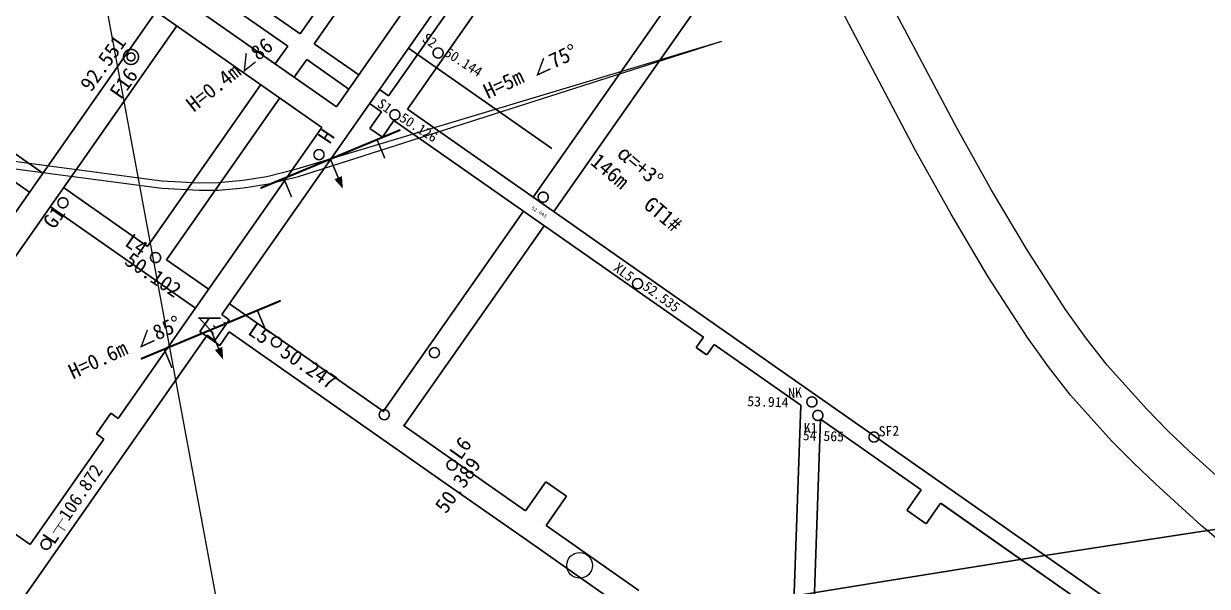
# Model space of a CAD drawing. Header units: inches. Extents: x 36473197 to 36486087, y 3899343 to 3911260.
# Drawn here: x 36482069.8 to 36482304.2, y 3903206.7 to 3903318.2 of the extents above; entities that cross this region are included whole.
import ezdxf

# ---------------------------------------------------------------- set-up
doc = ezdxf.new("R2010")
doc.units = ezdxf.units.IN
doc.header["$MEASUREMENT"] = 0
doc.linetypes.add('虚线', pattern=[0.0045, 0.00175, -0.001, 0.00175])
doc.layers.get('0').update_dxf_attribs({"lineweight": 0})
doc.layers.get('Defpoints').update_dxf_attribs({"lineweight": 0})
for name, color, linetype, lineweight in [('4煤底板等值线', 7, 'Continuous', 0), ('公路', 7, 'Continuous', 0), ('四盘区辅运巷', 7, 'Continuous', 0), ('导线点', 7, 'Continuous', 0), ('采空区', 7, 'Continuous', 0)]:
    doc.layers.add(name, color=color, linetype=linetype, lineweight=lineweight)
for name, color, linetype, lineweight, true_color in [('保护煤柱', 7, 'Continuous', 0, 0xff0042), ('巷道1', 7, 'Continuous', 0, 0x2d2d2d), ('断层上盘', 1, 'Continuous', 0, 0xff0000), ('断层下盘', 1, 'Continuous', 0, 0xff0000)]:
    doc.layers.add(name, color=color, linetype=linetype, lineweight=lineweight, true_color=true_color)
doc.styles.add('仿宋', font='simfang.ttf')
doc.styles.add('黑体', font='simhei.ttf')
doc.linetypes.add('保护煤柱', pattern='A,0.0195,-0.001,[6,西北矿业高家堡煤矿2022年采掘接续图(2022.8.14).shx,S=1.01575e-06,R=0,X=0,Y=0],0.0195', length=0.04)
doc.linetypes.add('断层上盘', pattern='A,0.01,-0.00215,[5,西北矿业高家堡煤矿2022年采掘接续图(2022.8.14).shx,S=3.07087e-07,R=0,X=0,Y=0],-0.00185,0.01', length=0.024)
doc.linetypes.add('断层下盘', pattern='A,0.01,-0.002,[1,西北矿业高家堡煤矿2022年采掘接续图(2022.8.14).shx,S=5.56693e-06,R=0,X=0,Y=0],0,[2,西北矿业高家堡煤矿2022年采掘接续图(2022.8.14).shx,S=5.56693e-06,R=0,X=0,Y=0],0,[3,西北矿业高家堡煤矿2022年采掘接续图(2022.8.14).shx,S=5.56693e-06,R=0,X=0,Y=0],0,[4,西北矿业高家堡煤矿2022年采掘接续图(2022.8.14).shx,S=5.56693e-06,R=0,X=0,Y=0],-0.002,0.01', length=0.024)
doc.dimstyles.get("Standard").update_dxf_attribs({"dimtxt": 30, "dimasz": 20, "dimexe": 0.18, "dimexo": 0.0625, "dimgap": 0.09, "dimtad": 1, "dimdec": 0, "dimzin": 0, "dimdsep": 46, "dimtxsty": '仿宋', "dimcen": 0.09, "dimclrd": 150, "dimclre": 150, "dimadec": 0, "dimazin": 0, "dimtfac": 1, "dimtdec": 0, "dimtofl": 0, "dimtmove": 0, "dimatfit": 3, "dimfxl": 1, "dimtolj": 1, "dimtzin": 0, "dimlwd": 0, "dimarcsym": 0})

# ---------------------------------------------------------------- blocks, each defined once
blk = doc.blocks.new('单线正断层')
at = {"true_color": 0xff0000}
blk.add_hatch(color=1, dxfattribs=at).paths.add_polyline_path([(2.46, -5.91), (2.28, -3.39), (0.8, -4)], flags=17)
at = {"color": 1, "true_color": 0xff0000}
for points, const_width in [([(-13.85, -5.77), (13.85, 5.77)], 0.4), ([(9.23, 3.84), (10.77, 0.15)], 0.3), ([(1.54, -3.69), (0, 0)], 0.3), ([(-9.23, -3.84), (-7.69, -7.54)], 0.3)]:
    blk.add_lwpolyline(points, dxfattribs=dict(at, const_width=const_width))
blk = doc.blocks.new('临时经纬仪导线点_1')
at = {"color": 7, "const_width": 0.3}
blk.add_lwpolyline([(1, 0), (0.97, 0.26), (0.87, 0.5), (0.71, 0.71), (0.5, 0.87), (0.26, 0.97), (0, 1), (-0.26, 0.97), (-0.5, 0.87), (-0.71, 0.71), (-0.87, 0.5), (-0.97, 0.26), (-1, 0), (-0.97, -0.26), (-0.87, -0.5), (-0.71, -0.71), (-0.5, -0.87), (-0.26, -0.97), (0, -1), (0.26, -0.97), (0.5, -0.87), (0.71, -0.71), (0.87, -0.5), (0.97, -0.26), (1, 0)], dxfattribs=at)
blk = doc.blocks.new('临时经纬仪导线点')
at = {"color": 0, "const_width": 0.3}
blk.add_lwpolyline([(1, 0), (0.97, 0.26), (0.87, 0.5), (0.71, 0.71), (0.5, 0.87), (0.26, 0.97), (0, 1), (-0.26, 0.97), (-0.5, 0.87), (-0.71, 0.71), (-0.87, 0.5), (-0.97, 0.26), (-1, 0), (-0.97, -0.26), (-0.87, -0.5), (-0.71, -0.71), (-0.5, -0.87), (-0.26, -0.97), (0, -1), (0.26, -0.97), (0.5, -0.87), (0.71, -0.71), (0.87, -0.5), (0.97, -0.26), (1, 0)], dxfattribs=at)
blk = doc.blocks.new('永久经纬仪导线点')
at = {"color": 7, "const_width": 0.3}
for points in [[(1.5, 0), (1.45, 0.39), (1.3, 0.75), (1.06, 1.06), (0.75, 1.3), (0.39, 1.45), (0, 1.5), (-0.39, 1.45), (-0.75, 1.3), (-1.06, 1.06), (-1.3, 0.75), (-1.45, 0.39), (-1.5, 0), (-1.45, -0.39), (-1.3, -0.75), (-1.06, -1.06), (-0.75, -1.3), (-0.39, -1.45), (0, -1.5), (0.39, -1.45), (0.75, -1.3), (1.06, -1.06), (1.3, -0.75), (1.45, -0.39), (1.5, 0)], [(0.8, 0), (0.77, 0.21), (0.69, 0.4), (0.57, 0.57), (0.4, 0.69), (0.21, 0.77), (0, 0.8), (-0.21, 0.77), (-0.4, 0.69), (-0.57, 0.57), (-0.69, 0.4), (-0.77, 0.21), (-0.8, 0), (-0.77, -0.21), (-0.69, -0.4), (-0.57, -0.57), (-0.4, -0.69), (-0.21, -0.77), (0, -0.8), (0.21, -0.77), (0.4, -0.69), (0.57, -0.57), (0.69, -0.4), (0.77, -0.21), (0.8, 0)]]:
    blk.add_lwpolyline(points, dxfattribs=at)
blk = doc.blocks.new('*D205')
at = {"layer": 'Defpoints', "color": 0, "transparency": 16777216}
for p in [(36485936.09, 3904772.87), (36482207.75, 3899448.44), (36482358.83, 3899342.66)]:
    blk.add_point(p, dxfattribs=at)
at = {"layer": '四盘区辅运巷', "color": 150, "lineweight": -2, "transparency": 16777216}
for p, q in [((36485936.14, 3904772.84), (36486087.31, 3904666.98)), ((36482207.81, 3899448.41), (36482358.98, 3899342.55))]:
    blk.add_line(p, q, dxfattribs=at)
at = {"layer": '四盘区辅运巷', "color": 150, "lineweight": 0, "transparency": 16777216}
blk.add_line((36486075.69, 3904650.7), (36482370.3, 3899359.04), dxfattribs=at)
at = {"layer": '四盘区辅运巷', "color": 150, "transparency": 16777216}
for points in [[(36486072.96, 3904652.61), (36486078.42, 3904648.79), (36486087.16, 3904667.08)], [(36482367.57, 3899360.95), (36482373.03, 3899357.13), (36482358.83, 3899342.66)]]:
    blk.add_solid(points, dxfattribs=at)
at = {"layer": '四盘区辅运巷', "color": 0, "transparency": 16777216, "insert": (36484210.49, 3902013.62), "char_height": 30, "attachment_point": 5, "rotation": 54.9991, "style": '仿宋'}
blk.add_mtext('\\A1;650', dxfattribs=at)

msp = doc.modelspace()

# ---------------------------------------------------------------- hatches: boundary and pattern name
at = {"layer": '巷道1', "lineweight": 30}
for points in [[(36482107.32, 3903256.66), (36482106.51, 3903257.26), (36482106.75, 3903257.5)], [(36482108.16, 3903257.82), (36482107.22, 3903258.2), (36482107.39, 3903258.48)], [(36482109.05, 3903259.16), (36482110.04, 3903258.91), (36482109.9, 3903258.61)]]:
    msp.add_hatch(color=7, dxfattribs=at).paths.add_polyline_path(points, flags=17)

# ---------------------------------------------------------------- linework, layer by layer
at = {"layer": '4煤底板等值线', "color": 7, "linetype": 'Continuous', "lineweight": 0, "flags": 128}
msp.add_lwpolyline([(36481822.82, 3903659.41), (36481977.38, 3903546.78), (36482000.5, 3903526.21), (36482014.66, 3903511.7), (36482027.4, 3903496.5), (36482033.14, 3903488.56), (36482038.94, 3903479.16), (36482048.94, 3903459.61), (36482061.24, 3903428.92), (36482074.16, 3903386.14), (36482120.21, 3903137.56)], dxfattribs=at)
at = {"layer": '保护煤柱', "color": 1, "linetype": '保护煤柱', "lineweight": 30, "ltscale": 3750, "true_color": 0xff0000, "flags": 128}
msp.add_lwpolyline([(36481383.77, 3903121.94), (36481402.76, 3903122.03), (36481439.41, 3903122.25), (36481476.06, 3903122.65), (36481494.09, 3903122.9), (36481512.1, 3903123.29), (36481530.1, 3903123.94), (36481548.06, 3903125.04), (36481571.49, 3903127.54), (36481594.86, 3903130.67), (36481618.21, 3903134.06), (36481641.56, 3903137.51), (36481660.14, 3903140.21), (36481678.74, 3903142.67), (36481697.36, 3903144.74), (36481716.02, 3903146.15), (36481727.09, 3903146.47), (36481738.17, 3903146.44), (36481749.24, 3903146.09), (36481760.28, 3903145.35), (36481781.09, 3903142.63), (36481801.82, 3903139.22), (36481822.53, 3903135.72), (36481843.27, 3903132.54), (36481849.79, 3903131.59), (36481856.31, 3903130.77), (36481859.58, 3903130.44), (36481862.84, 3903130.18), (36481869.37, 3903129.99), (36481873.93, 3903130.25), (36481878.49, 3903130.75), (36481883.03, 3903131.42), (36481887.54, 3903132.25), (36481895.15, 3903134), (36481902.68, 3903136.03), (36481910.18, 3903138.26), (36481917.64, 3903140.61), (36481925.7, 3903143.22), (36481933.74, 3903145.86), (36481941.79, 3903148.49), (36481949.85, 3903151.05), (36481956.33, 3903152.99), (36481962.83, 3903154.87), (36481969.35, 3903156.68), (36481975.89, 3903158.43), (36481991.27, 3903162.26), (36482006.72, 3903165.83), (36482022.22, 3903169.23), (36482037.74, 3903172.46), (36482063.19, 3903177.42), (36482088.69, 3903182.11), (36482114.22, 3903186.62), (36482139.77, 3903191.01), (36482173.02, 3903196.64), (36482206.28, 3903202.18), (36482239.56, 3903207.6), (36482272.85, 3903212.91), (36482301.24, 3903217.29), (36482329.64, 3903221.61), (36482358.05, 3903225.89), (36482386.45, 3903230.15), (36482410.48, 3903233.76), (36482434.5, 3903237.37), (36482458.52, 3903241), (36482482.53, 3903244.65), (36482517.86, 3903250.05), (36482553.17, 3903255.6), (36482588.43, 3903261.37), (36482623.65, 3903267.48), (36482658.55, 3903273.99), (36482693.35, 3903281.03), (36482727.98, 3903288.74), (36482762.34, 3903297.46), (36482804.41, 3903310.52), (36482846.19, 3903324.61), (36482887.95, 3903338.77), (36482929.97, 3903352.06), (36482955.86, 3903359.02), (36482981.93, 3903365.33), (36483008.12, 3903371.13), (36483034.43, 3903376.33), (36483051.96, 3903379.22), (36483069.52, 3903381.94), (36483087.07, 3903384.75), (36483104.56, 3903387.82), (36483107.98, 3903388.43), (36483111.39, 3903389.07), (36483114.78, 3903389.8), (36483118.11, 3903390.7), (36483120.52, 3903391.56), (36483122.9, 3903392.5), (36483125.28, 3903393.46), (36483127.67, 3903394.38), (36483132.97, 3903395.98), (36483138.33, 3903397.39), (36483143.71, 3903398.74), (36483149.08, 3903400.15), (36483156.43, 3903402.34), (36483163.75, 3903404.68), (36483171.03, 3903407.09), (36483178.3, 3903409.57), (36483190.52, 3903413.89), (36483202.73, 3903418.22), (36483214.98, 3903422.44), (36483227.33, 3903426.41), (36483243.48, 3903430.88), (36483251.62, 3903432.85), (36483259.8, 3903434.65), (36483268, 3903436.22), (36483276.24, 3903437.54), (36483280.36, 3903438.08), (36483284.5, 3903438.52), (36483292.8, 3903438.99), (36483307.66, 3903438.03), (36483322.52, 3903436.42), (36483329.92, 3903435.74), (36483333.6, 3903435.48), (36483337.27, 3903435.31), (36483340.93, 3903435.25), (36483344.57, 3903435.31), (36483346.39, 3903435.4), (36483348.2, 3903435.55), (36483350, 3903435.74), (36483351.8, 3903436.02), (36483353.93, 3903436.48), (36483356.06, 3903437.04), (36483358.17, 3903437.68), (36483360.26, 3903438.35), (36483365.61, 3903440.24), (36483370.87, 3903442.33), (36483376.06, 3903444.63), (36483381.19, 3903447.1), (36483391.27, 3903452.49), (36483401.07, 3903458.38)], dxfattribs=at)
at = {"layer": '公路', "color": 8, "linetype": 'Continuous', "lineweight": 9, "true_color": 0x808080, "flags": 128}
for points in [[(36482309.29, 3903225.58), (36482300.55, 3903233.5), (36482296.31, 3903237.59), (36482292.17, 3903241.77), (36482284.33, 3903250.48), (36482280.1, 3903255.93), (36482276.09, 3903261.56), (36482268.54, 3903273.19), (36482261.44, 3903285.17), (36482254.65, 3903297.37), (36482240.86, 3903323.48), (36482227.93, 3903350.06), (36482204.4, 3903404.19), (36482183.25, 3903458.76), (36482162.61, 3903513.01), (36482154.61, 3903530.79), (36482146.58, 3903548.5)], [(36482312.29, 3903210.91), (36482302.93, 3903218.77), (36482293.88, 3903226.97), (36482289.49, 3903231.2), (36482285.21, 3903235.53), (36482277.09, 3903244.55), (36482272.72, 3903250.19), (36482268.57, 3903256.01), (36482260.76, 3903268.03), (36482253.42, 3903280.41), (36482246.4, 3903293.04), (36482232.56, 3903319.24), (36482219.58, 3903345.91), (36482195.94, 3903400.21), (36482174.72, 3903454.94), (36482154.07, 3903509.36), (36482146.05, 3903527.2), (36482138, 3903544.99)]]:
    msp.add_lwpolyline(points, dxfattribs=at)
at = {"layer": '导线点'}
msp.add_line((36482104.42, 3903259.95), (36482107.35, 3903256.78), dxfattribs=at)
at = {"layer": '巷道1', "color": 7, "linetype": 'Continuous', "lineweight": 30}
for p, q in [((36482251.38, 3903463.88, -0.2), (36482108.99, 3903260.52, -0.2)), ((36482131.71, 3903301.69, -0.2), (36482070.01, 3903344.89, -0.2)), ((36482128.84, 3903297.59, -0.2), (36482067.15, 3903340.79, -0.2)), ((36482146.45, 3903322.74, -0.2), (36482131.71, 3903301.69, -0.2)), ((36482100.09, 3903317.73, -0.2), (36482042.26, 3903235.14, -0.2)), ((36482145.96, 3903313.32, -0.2), (36482174.39, 3903293.41, -0.2)), ((36482128.84, 3903297.59, -0.2), (36482088.5, 3903239.97, -0.2)), ((36482106.12, 3903256.42, -0.2), (36482007.13, 3903115.05, -0.2)), ((36482087.02, 3903241.01, -0.2), (36482084.16, 3903236.91, -0.2)), ((36482088.5, 3903239.97, -0.2), (36482087.03, 3903241.01, -0.2)), ((36482085.63, 3903235.87, -0.2), (36482084.16, 3903236.92, -0.2)), ((36482085.63, 3903235.87, -0.2), (36482071.02, 3903215.01, -0.2))]:
    msp.add_line(p, q, dxfattribs=at)
at = {"layer": '巷道1', "color": 30, "linetype": 'Continuous', "lineweight": 30, "true_color": 0xff8000}
for p, q in [((36482107.37, 3903328.13, -0.2), (36482124.49, 3903316.14, -0.2)), ((36482132.97, 3903328.24, -0.2), (36482124.49, 3903316.14, -0.2)), ((36482137.61, 3903328.94, -0.2), (36482127.28, 3903314.19, -0.2)), ((36482159.3, 3903328.53, -0.2), (36482142.02, 3903303.86, -0.2)), ((36482105.42, 3903325.34, -0.2), (36482122.05, 3903313.7, -0.2)), ((36482160.78, 3903322.63, -0.2), (36482145.79, 3903301.23, -0.2)), ((36482127.28, 3903314.19, -0.2), (36482136.13, 3903307.99, -0.2)), ((36482125.82, 3903311.06, -0.2), (36482134.18, 3903305.21, -0.2)), ((36482140.22, 3903305.13, -0.2), (36482142.02, 3903303.86, -0.2)), ((36482140.26, 3903305.1), (36482142.02, 3903303.86)), ((36482138.27, 3903302.34, -0.2), (36482140.63, 3903300.69, -0.2)), ((36482140.63, 3903300.69), (36482138.34, 3903297.41)), ((36482145.79, 3903301.23), (36482411.56, 3903115.13)), ((36482138.34, 3903297.41), (36482140.8, 3903295.69)), ((36482143.09, 3903298.97), (36482140.8, 3903295.69)), ((36482143.09, 3903298.97, -0.2), (36482204.37, 3903256.06, -0.2)), ((36482204.37, 3903256.06, -0.2), (36482202.94, 3903254.01, -0.2)), ((36482205.07, 3903252.52, -0.2), (36482202.94, 3903254.01, -0.2)), ((36482204.82, 3903252.69, -0.2), (36482203.18, 3903253.84, -0.2)), ((36482206.5, 3903254.57, -0.2), (36482205.07, 3903252.52, -0.2)), ((36482206.5, 3903254.57, -0.2), (36482223.66, 3903242.55, -0.2)), ((36482227.57, 3903239.82, -0.2), (36482247.53, 3903225.84, -0.2)), ((36482169.14, 3903221.63), (36482173.18, 3903227.4)), ((36482173.18, 3903227.4), (36482177.28, 3903224.53)), ((36482173.24, 3903218.76), (36482177.28, 3903224.53)), ((36482247.53, 3903225.84), (36482244.65, 3903221.74)), ((36482251.33, 3903223.17), (36482248.47, 3903219.08)), ((36482251.34, 3903223.17, -0.2), (36482406.51, 3903114.52, -0.2)), ((36482251.37, 3903223.15), (36482410.6, 3903111.66)), ((36482248.47, 3903219.08), (36482244.7, 3903221.72))]:
    msp.add_line(p, q, dxfattribs=at)
at = {"layer": '巷道1', "color": 30, "linetype": 'Continuous', "lineweight": 30, "true_color": 0xff8000, "flags": 128}
for points in [[(36482264.42, 3903408.94), (36482174.78, 3903280.93)], [(36482254.58, 3903403.62), (36482170.68, 3903283.8)], [(36482122.05, 3903313.7), (36482119.59, 3903310.18)], [(36482125.82, 3903311.06), (36482123.36, 3903307.54)], [(36482116.72, 3903306.08), (36482110.13, 3903296.66), (36482094.28, 3903274.04)], [(36482120.49, 3903303.44), (36482113.89, 3903294.03), (36482098.05, 3903271.4)], [(36482073.56, 3903288.55), (36482056.19, 3903300.71)], [(36482070.92, 3903284.78), (36482053.55, 3903296.94)], [(36482094.28, 3903274.04), (36482077.65, 3903285.68)], [(36482103.77, 3903261.78), (36482075.01, 3903281.91)], [(36482168.73, 3903281.01), (36482140.97, 3903241.35)], [(36482172.83, 3903278.14), (36482145.06, 3903238.48)], [(36482106.48, 3903265.49), (36482098.05, 3903271.4)], [(36482141.13, 3903241.24), (36482110.5, 3903262.68)], [(36482110.46, 3903257.09), (36482108.58, 3903254.4), (36482105.98, 3903256.22)], [(36482155.24, 3903225.75), (36482110.46, 3903257.09)], [(36482221.65, 3903184.87), (36482223.66, 3903242.55)], [(36482157.89, 3903229.5), (36482144.9, 3903238.6)], [(36482225.37, 3903176.95), (36482227.57, 3903239.82)], [(36482169.14, 3903221.63), (36482157.89, 3903229.5)], [(36482169.31, 3903215.9), (36482155.24, 3903225.75)], [(36482171.96, 3903219.65), (36482171.96, 3903219.65)], [(36482191.62, 3903205.89), (36482173.24, 3903218.76)], [(36482188.98, 3903202.12), (36482169.31, 3903215.9)]]:
    msp.add_lwpolyline(points, dxfattribs=at)
at = {"layer": '巷道1', "color": 7, "linetype": 'Continuous', "lineweight": 30, "flags": 128}
for points in [[(36482037.85, 3903237.55), (36482095.99, 3903320.59)], [(36482108.99, 3903260.52), (36482110.46, 3903259.48)], [(36482071.02, 3903215.01), (36482009.32, 3903258.21)], [(36482107.59, 3903255.39), (36482110.46, 3903259.48)], [(36482106.12, 3903256.42), (36482107.59, 3903255.39)]]:
    msp.add_lwpolyline(points, dxfattribs=at)
at = {"layer": '巷道1', "lineweight": 30, "flags": 128}
msp.add_lwpolyline([(36482108.71, 3903259.8), (36482104.41, 3903259.81)], dxfattribs=at)
at = {"layer": '巷道1', "color": 30, "linetype": '虚线', "lineweight": 30, "ltscale": 2000, "true_color": 0xff8000, "flags": 128}
for points in [[(36482104.64, 3903257.15), (36482106.53, 3903259.85)], [(36482104.64, 3903257.15), (36482105.98, 3903256.22)], [(36482171.96, 3903219.65), (36482171.96, 3903219.65)]]:
    msp.add_lwpolyline(points, dxfattribs=at)
at = {"layer": '断层上盘', "linetype": '断层上盘', "lineweight": 5, "ltscale": 2000, "flags": 128}
msp.add_lwpolyline([(36481779.9, 3903270.32), (36481835.84, 3903268.89), (36481844.53, 3903268.91), (36482048.42, 3903291.33), (36482055.92, 3903290.99), (36482097.13, 3903285.54), (36482104.6, 3903285.14), (36482108.34, 3903285.18), (36482113.31, 3903285.63), (36482118.25, 3903286.43), (36482124.2, 3903287.91), (36482208.02, 3903314.69)], dxfattribs=at)
at = {"layer": '断层下盘', "linetype": '断层下盘', "lineweight": 5, "ltscale": 2000, "flags": 128}
msp.add_lwpolyline([(36481779.9, 3903270.32), (36481809.76, 3903271.07), (36481844.46, 3903270.41), (36482048.41, 3903292.84), (36482055.91, 3903292.5), (36482097.11, 3903287.05), (36482104.58, 3903286.65), (36482108.32, 3903286.69), (36482113.14, 3903287.13), (36482117.93, 3903287.9), (36482123.85, 3903289.38), (36482208.02, 3903314.69)], dxfattribs=at)
at = {"layer": '采空区', "color": 7}
msp.add_circle((36482179.86, 3903210.84), 2.54, dxfattribs=at)

# ---------------------------------------------------------------- block references
at = {"layer": '导线点'}
for name, p in [('永久经纬仪导线点', (36482091.02, 3903311.57, -0.2)), ('临时经纬仪导线点_1', (36482128.25, 3903292.21, -0.2)), ('临时经纬仪导线点_1', (36482074.21, 3903215.04, -0.2))]:
    msp.add_blockref(name, p, dxfattribs=at)
at = {"layer": '导线点', "rotation": 9.686697337865286e-10}
for p in [(36482151.84, 3903312.35), (36482143.28, 3903300.1)]:
    msp.add_blockref('临时经纬仪导线点', p, dxfattribs=at)
at = {"layer": '导线点', "color": 1, "true_color": 0xff0000}
for p in [(36482130.51, 3903291.34, -0.2), (36482106.82, 3903257.51, -0.2)]:
    msp.add_blockref('单线正断层', p, dxfattribs=at)
at = {"layer": '导线点', "color": 7, "rotation": 9.686697337865286e-10}
for p in [(36482077.54, 3903282.67), (36482172.65, 3903283.79), (36482095.88, 3903271.82), (36482191.34, 3903266.65, -0.2), (36482119.81, 3903255.09), (36482151.1, 3903252.98), (36482225.86, 3903243.22), (36482141.17, 3903240.69), (36482227.04, 3903240.55), (36482238.16, 3903236.27), (36482154.61, 3903230.72)]:
    msp.add_blockref('临时经纬仪导线点', p, dxfattribs=at)

# ---------------------------------------------------------------- texts
at = {"layer": '导线点', "style": '黑体'}
for s, height, rotation, p in [('S2', 2, 325.2375, (36482148.49, 3903314.79)), ('92.551', 3, 54.5254, (36482083.13, 3903304.47, -0.2)), ('50.144', 2, 327.3206, (36482152.9, 3903311.92)), ('F16', 3, 54.5254, (36482088.99, 3903302.97, -0.2)), ('S1', 2, 325.2375, (36482139.61, 3903301.84)), ('S1', 2, 325.2375, (36482139.61, 3903301.84)), ('50.126', 2, 327.3206, (36482144.02, 3903298.97)), ('H', 3, 55.9967, (36482130.37, 3903294.17, -0.2)), ('α=+3°', 3, 319.8931, (36482187.04, 3903292.06, -0.2)), ('146m', 3, 319.8931, (36482181.8, 3903290.44, -0.2)), ('GT1#', 3, 319.8931, (36482192.29, 3903281.87, -0.2)), ('G1', 3, 54.5254, (36482075.8, 3903277.26, -0.2)), ('52.043', 0.718, 327.3206, (36482170.23, 3903281.46)), ('L4', 3, 325.7443, (36482089.59, 3903274.31, -0.2)), ('50.102', 3, 325.7443, (36482089.52, 3903270.63, -0.2)), ('XL5', 2, 322.8233, (36482186.42, 3903269.41, -0.2)), ('52.535', 2, 323.898, (36482192.2, 3903265.67, -0.2)), ('L5', 3, 325.7443, (36482113.94, 3903256.77, -0.2)), ('50.247', 3, 325.7443, (36482120.32, 3903252.46, -0.2)), ('NK', 2, 2.5539, (36482221.21, 3903243.98)), ('53.914', 2, 358.1403, (36482213.04, 3903242.39)), ('K1', 2, 2.5539, (36482224.31, 3903237.03)), ('L6', 3, 54.5254, (36482156.29, 3903231.54, -0.2)), ('54.565', 2, 358.1403, (36482224.04, 3903235.64)), ('SF2', 2, 2.5539, (36482239.13, 3903236.37)), ('50.389', 3, 54.5254, (36482153.4, 3903220.91, -0.2)), ('┬106.872', 2.6, 56, (36482076.67, 3903216.53, -0.2)), ('L', 3, 55.9967, (36482075.77, 3903214.77, -0.2))]:
    msp.add_text(s, height=height, rotation=rotation, dxfattribs=at).set_placement(p)
at = {"layer": '导线点', "color": 7, "style": '黑体'}
for s, rotation, p in [('H=0.4m∠86', 38.5797, (36482103.46, 3903300.52, -0.2)), ('H=5m ∠75°', 24.8629, (36482161.7, 3903303.19, -0.2)), ('H=0.6m ∠85°', 24.8629, (36482079.53, 3903247.65, -0.2))]:
    msp.add_text(s, height=3, rotation=rotation, dxfattribs=at).set_placement(p)

# ---------------------------------------------------------------- dimensions: what is measured, and where the dimension line sits
at = {"layer": '四盘区辅运巷'}
dim = msp.add_linear_dim(base=(36482358.83, 3899342.66), p1=(36485936.09, 3904772.87), p2=(36482207.75, 3899448.44), angle=54.9991, text='650', dimstyle='Standard', dxfattribs=at)
dim.commit()
dim.dimension.update_dxf_attribs({"geometry": '*D205', "text_midpoint": (36484222.99, 3902004.87), "dimtype": 160})

doc.saveas('drawing.dxf')
